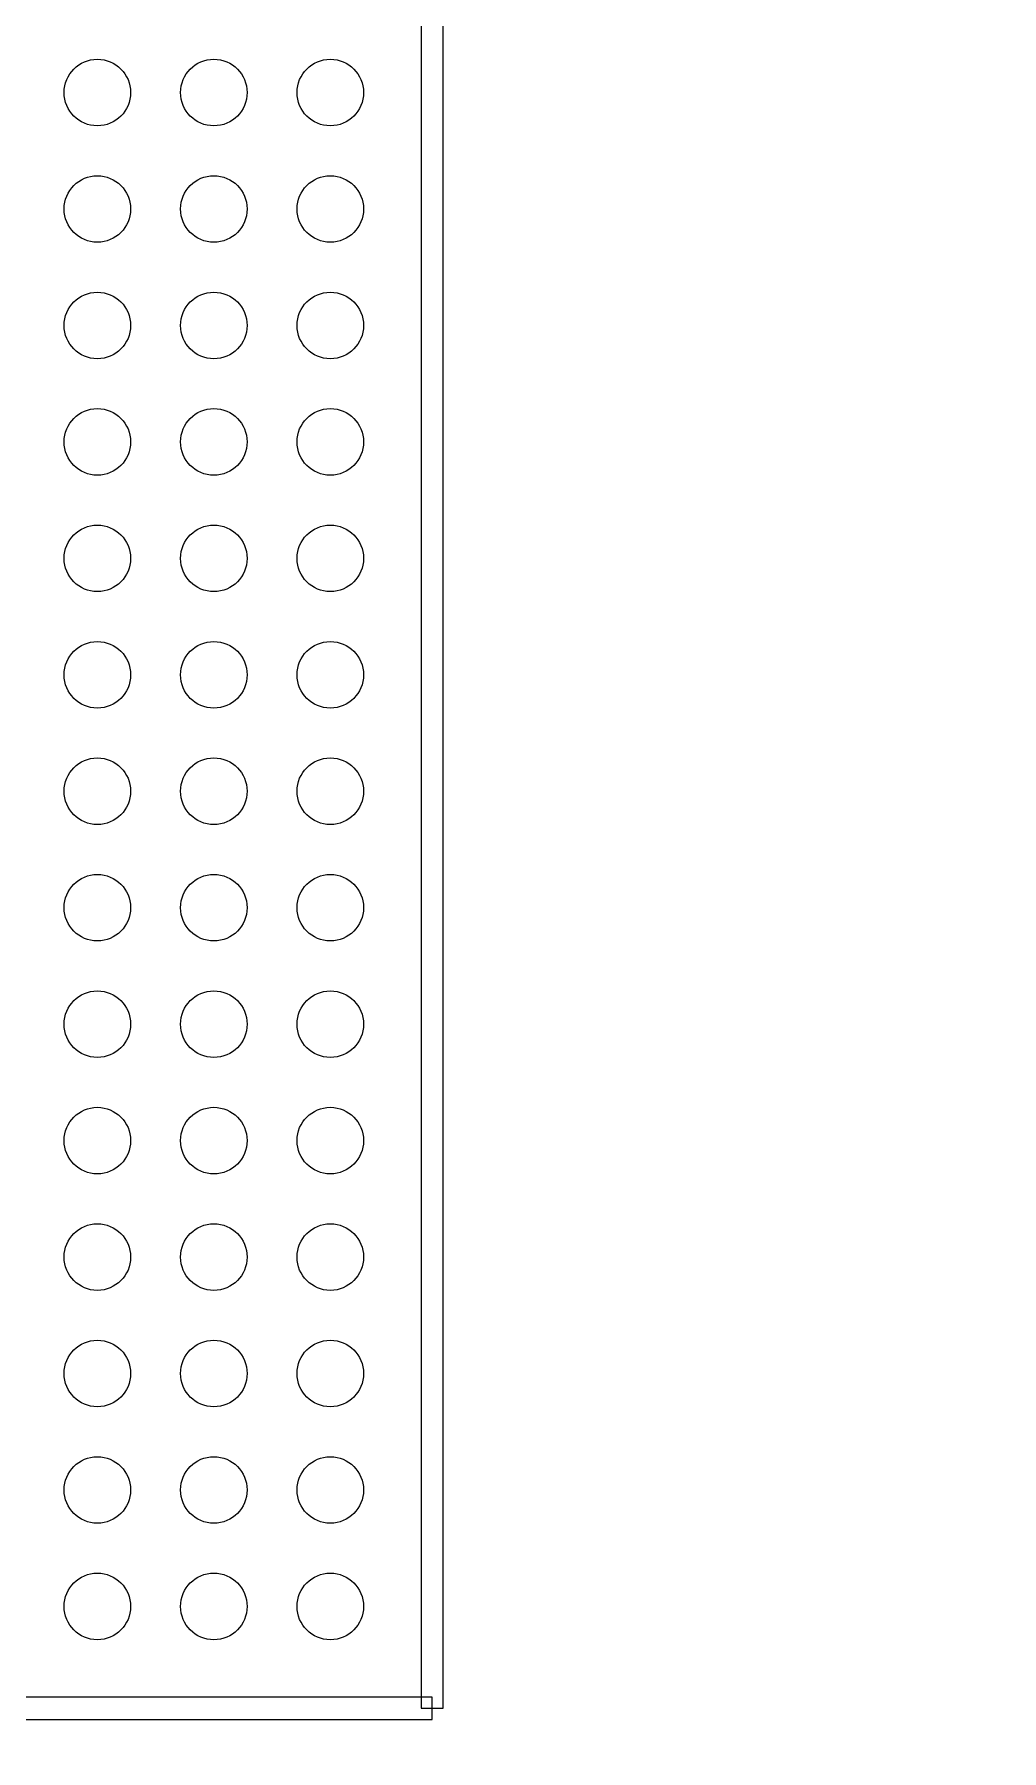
# Model space of a CAD drawing. Header units: millimetres. Extents: x -32 to 79, y -57 to 20.
# Drawn here: x 13.48 to 20.12, y -38.85 to -27.06 of the extents above; entities that cross this region are included whole.
import ezdxf

# ---------------------------------------------------------------- set-up
doc = ezdxf.new("R2010")
doc.units = ezdxf.units.MM
doc.header["$MEASUREMENT"] = 0
for name, color, linetype in [('BG_OUTLINE', 7, 'Continuous'), ('PG_SILKSCREEN_TOP', 7, 'Continuous'), ('PIN_TOP', 7, 'Continuous')]:
    doc.layers.add(name, color=color, linetype=linetype)

msp = doc.modelspace()

# ---------------------------------------------------------------- linework, layer by layer
at = {"layer": 'BG_OUTLINE', "lineweight": 9}
msp.add_open_spline([(-31.5602, -57.3483), (-31.5602, -57.3483), (-31.5602, 2.6515), (-31.5602, 2.6515), (-31.5602, 2.6515), (-31.5602, 2.6515), (48.4395, 2.6515), (48.4395, 2.6515), (48.4395, 2.6515), (48.4395, 2.6515), (48.4395, -57.3483), (48.4395, -57.3483), (48.4395, -57.3483), (48.4395, -57.3483), (-31.5602, -57.3483), (-31.5602, -57.3483)], degree=3, knots=[0, 0, 0, 0, 0.25, 0.25, 0.25, 0.25, 0.5, 0.5, 0.5, 0.5, 0.75, 0.75, 0.75, 0.75, 1, 1, 1, 1], dxfattribs=at)
at = {"layer": 'PG_SILKSCREEN_TOP', "lineweight": 9}
for points in [[(16.2847, -38.5577), (16.2847, -38.5577), (16.1323, -38.5577), (16.1323, -38.5577), (16.1323, -38.5577), (16.1323, -38.5577), (16.1323, -15.5575), (16.1323, -15.5575), (16.1323, -15.5575), (16.1323, -15.5575), (16.2847, -15.5575), (16.2847, -15.5575), (16.2847, -15.5575), (16.2847, -15.5575), (16.2847, -38.5577), (16.2847, -38.5577)], [(-6.7917, -38.6339), (-6.7917, -38.6339), (-6.7917, -38.4815), (-6.7917, -38.4815), (-6.7917, -38.4815), (-6.7917, -38.4815), (16.2085, -38.4815), (16.2085, -38.4815), (16.2085, -38.4815), (16.2085, -38.4815), (16.2085, -38.6339), (16.2085, -38.6339), (16.2085, -38.6339), (16.2085, -38.6339), (-6.7917, -38.6339), (-6.7917, -38.6339)]]:
    msp.add_open_spline(points, degree=3, knots=[0, 0, 0, 0, 0.25, 0.25, 0.25, 0.25, 0.5, 0.5, 0.5, 0.5, 0.75, 0.75, 0.75, 0.75, 1, 1, 1, 1], dxfattribs=at)
at = {"layer": 'PIN_TOP', "lineweight": 9}
for points in [[(14.1368, -27.4576), (14.1368, -27.3314), (14.0345, -27.229), (13.9082, -27.229), (13.9082, -27.229), (13.782, -27.229), (13.6796, -27.3314), (13.6796, -27.4576), (13.6796, -27.4576), (13.6796, -27.5839), (13.782, -27.6862), (13.9082, -27.6862), (13.9082, -27.6862), (14.0345, -27.6862), (14.1368, -27.5839), (14.1368, -27.4576)], [(14.9369, -27.4576), (14.9369, -27.3314), (14.8346, -27.229), (14.7083, -27.229), (14.7083, -27.229), (14.5821, -27.229), (14.4797, -27.3314), (14.4797, -27.4576), (14.4797, -27.4576), (14.4797, -27.5839), (14.5821, -27.6862), (14.7083, -27.6862), (14.7083, -27.6862), (14.8346, -27.6862), (14.9369, -27.5839), (14.9369, -27.4576)], [(15.737, -27.4576), (15.737, -27.3314), (15.6347, -27.229), (15.5084, -27.229), (15.5084, -27.229), (15.3822, -27.229), (15.2798, -27.3314), (15.2798, -27.4576), (15.2798, -27.4576), (15.2798, -27.5839), (15.3822, -27.6862), (15.5084, -27.6862), (15.5084, -27.6862), (15.6347, -27.6862), (15.737, -27.5839), (15.737, -27.4576)], [(14.1368, -28.2575), (14.1368, -28.1312), (14.0345, -28.0289), (13.9082, -28.0289), (13.9082, -28.0289), (13.782, -28.0288), (13.6796, -28.1312), (13.6796, -28.2574), (13.6796, -28.2574), (13.6796, -28.3837), (13.782, -28.486), (13.9082, -28.486), (13.9082, -28.486), (14.0345, -28.4861), (14.1368, -28.3837), (14.1368, -28.2575)], [(14.9369, -28.2575), (14.9369, -28.1312), (14.8346, -28.0289), (14.7083, -28.0289), (14.7083, -28.0289), (14.5821, -28.0288), (14.4797, -28.1312), (14.4797, -28.2574), (14.4797, -28.2574), (14.4797, -28.3837), (14.5821, -28.486), (14.7083, -28.486), (14.7083, -28.486), (14.8346, -28.4861), (14.9369, -28.3837), (14.9369, -28.2575)], [(15.737, -28.2575), (15.737, -28.1312), (15.6347, -28.0289), (15.5084, -28.0289), (15.5084, -28.0289), (15.3822, -28.0288), (15.2798, -28.1312), (15.2798, -28.2574), (15.2798, -28.2574), (15.2798, -28.3837), (15.3822, -28.486), (15.5084, -28.486), (15.5084, -28.486), (15.6347, -28.4861), (15.737, -28.3837), (15.737, -28.2575)], [(14.1368, -29.0576), (14.1368, -28.9313), (14.0345, -28.829), (13.9082, -28.829), (13.9082, -28.829), (13.782, -28.8289), (13.6796, -28.9313), (13.6796, -29.0575), (13.6796, -29.0575), (13.6796, -29.1838), (13.782, -29.2861), (13.9082, -29.2861), (13.9082, -29.2861), (14.0345, -29.2862), (14.1368, -29.1838), (14.1368, -29.0576)], [(14.9369, -29.0576), (14.9369, -28.9313), (14.8346, -28.829), (14.7083, -28.829), (14.7083, -28.829), (14.5821, -28.8289), (14.4797, -28.9313), (14.4797, -29.0575), (14.4797, -29.0575), (14.4797, -29.1838), (14.5821, -29.2861), (14.7083, -29.2861), (14.7083, -29.2861), (14.8346, -29.2862), (14.9369, -29.1838), (14.9369, -29.0576)], [(15.737, -29.0576), (15.737, -28.9313), (15.6347, -28.829), (15.5084, -28.829), (15.5084, -28.829), (15.3822, -28.8289), (15.2798, -28.9313), (15.2798, -29.0575), (15.2798, -29.0575), (15.2798, -29.1838), (15.3822, -29.2861), (15.5084, -29.2861), (15.5084, -29.2861), (15.6347, -29.2862), (15.737, -29.1838), (15.737, -29.0576)], [(14.1368, -29.8577), (14.1368, -29.7314), (14.0345, -29.6291), (13.9082, -29.6291), (13.9082, -29.6291), (13.782, -29.629), (13.6796, -29.7314), (13.6796, -29.8576), (13.6796, -29.8576), (13.6796, -29.9839), (13.782, -30.0862), (13.9082, -30.0862), (13.9082, -30.0862), (14.0345, -30.0863), (14.1368, -29.9839), (14.1368, -29.8577)], [(14.9369, -29.8577), (14.9369, -29.7314), (14.8346, -29.6291), (14.7083, -29.6291), (14.7083, -29.6291), (14.5821, -29.629), (14.4797, -29.7314), (14.4797, -29.8576), (14.4797, -29.8576), (14.4797, -29.9839), (14.5821, -30.0862), (14.7083, -30.0862), (14.7083, -30.0862), (14.8346, -30.0863), (14.9369, -29.9839), (14.9369, -29.8577)], [(15.737, -29.8577), (15.737, -29.7314), (15.6347, -29.6291), (15.5084, -29.6291), (15.5084, -29.6291), (15.3822, -29.629), (15.2798, -29.7314), (15.2798, -29.8576), (15.2798, -29.8576), (15.2798, -29.9839), (15.3822, -30.0862), (15.5084, -30.0862), (15.5084, -30.0862), (15.6347, -30.0863), (15.737, -29.9839), (15.737, -29.8577)], [(14.1368, -30.6575), (14.1368, -30.5312), (14.0345, -30.4289), (13.9082, -30.4289), (13.9082, -30.4289), (13.782, -30.4289), (13.6796, -30.5312), (13.6796, -30.6575), (13.6796, -30.6575), (13.6796, -30.7837), (13.782, -30.8861), (13.9082, -30.8861), (13.9082, -30.8861), (14.0345, -30.8861), (14.1368, -30.7837), (14.1368, -30.6575)], [(14.9369, -30.6575), (14.9369, -30.5312), (14.8346, -30.4289), (14.7083, -30.4289), (14.7083, -30.4289), (14.5821, -30.4289), (14.4797, -30.5312), (14.4797, -30.6575), (14.4797, -30.6575), (14.4797, -30.7837), (14.5821, -30.8861), (14.7083, -30.8861), (14.7083, -30.8861), (14.8346, -30.8861), (14.9369, -30.7837), (14.9369, -30.6575)], [(15.737, -30.6575), (15.737, -30.5312), (15.6347, -30.4289), (15.5084, -30.4289), (15.5084, -30.4289), (15.3822, -30.4289), (15.2798, -30.5312), (15.2798, -30.6575), (15.2798, -30.6575), (15.2798, -30.7837), (15.3822, -30.8861), (15.5084, -30.8861), (15.5084, -30.8861), (15.6347, -30.8861), (15.737, -30.7837), (15.737, -30.6575)], [(14.1368, -31.4576), (14.1368, -31.3313), (14.0345, -31.229), (13.9082, -31.229), (13.9082, -31.229), (13.782, -31.229), (13.6796, -31.3313), (13.6796, -31.4576), (13.6796, -31.4576), (13.6796, -31.5838), (13.782, -31.6862), (13.9082, -31.6862), (13.9082, -31.6862), (14.0345, -31.6862), (14.1368, -31.5838), (14.1368, -31.4576)], [(14.9369, -31.4576), (14.9369, -31.3313), (14.8346, -31.229), (14.7083, -31.229), (14.7083, -31.229), (14.5821, -31.229), (14.4797, -31.3313), (14.4797, -31.4576), (14.4797, -31.4576), (14.4797, -31.5838), (14.5821, -31.6862), (14.7083, -31.6862), (14.7083, -31.6862), (14.8346, -31.6862), (14.9369, -31.5838), (14.9369, -31.4576)], [(15.737, -31.4576), (15.737, -31.3313), (15.6347, -31.229), (15.5084, -31.229), (15.5084, -31.229), (15.3822, -31.229), (15.2798, -31.3313), (15.2798, -31.4576), (15.2798, -31.4576), (15.2798, -31.5838), (15.3822, -31.6862), (15.5084, -31.6862), (15.5084, -31.6862), (15.6347, -31.6862), (15.737, -31.5838), (15.737, -31.4576)], [(14.1368, -32.2574), (14.1368, -32.1312), (14.0345, -32.0288), (13.9082, -32.0288), (13.9082, -32.0288), (13.782, -32.0288), (13.6796, -32.1312), (13.6796, -32.2574), (13.6796, -32.2574), (13.6796, -32.3837), (13.782, -32.486), (13.9082, -32.486), (13.9082, -32.486), (14.0345, -32.486), (14.1368, -32.3837), (14.1368, -32.2574)], [(14.9369, -32.2574), (14.9369, -32.1312), (14.8346, -32.0288), (14.7083, -32.0288), (14.7083, -32.0288), (14.5821, -32.0288), (14.4797, -32.1312), (14.4797, -32.2574), (14.4797, -32.2574), (14.4797, -32.3837), (14.5821, -32.486), (14.7083, -32.486), (14.7083, -32.486), (14.8346, -32.486), (14.9369, -32.3837), (14.9369, -32.2574)], [(15.737, -32.2574), (15.737, -32.1312), (15.6347, -32.0288), (15.5084, -32.0288), (15.5084, -32.0288), (15.3822, -32.0288), (15.2798, -32.1312), (15.2798, -32.2574), (15.2798, -32.2574), (15.2798, -32.3837), (15.3822, -32.486), (15.5084, -32.486), (15.5084, -32.486), (15.6347, -32.486), (15.737, -32.3837), (15.737, -32.2574)], [(14.1368, -33.0575), (14.1368, -32.9313), (14.0345, -32.8289), (13.9082, -32.8289), (13.9082, -32.8289), (13.782, -32.8289), (13.6796, -32.9313), (13.6796, -33.0575), (13.6796, -33.0575), (13.6796, -33.1838), (13.782, -33.2861), (13.9082, -33.2861), (13.9082, -33.2861), (14.0345, -33.2861), (14.1368, -33.1838), (14.1368, -33.0575)], [(14.9369, -33.0575), (14.9369, -32.9313), (14.8346, -32.8289), (14.7083, -32.8289), (14.7083, -32.8289), (14.5821, -32.8289), (14.4797, -32.9313), (14.4797, -33.0575), (14.4797, -33.0575), (14.4797, -33.1838), (14.5821, -33.2861), (14.7083, -33.2861), (14.7083, -33.2861), (14.8346, -33.2861), (14.9369, -33.1838), (14.9369, -33.0575)], [(15.737, -33.0575), (15.737, -32.9313), (15.6347, -32.8289), (15.5084, -32.8289), (15.5084, -32.8289), (15.3822, -32.8289), (15.2798, -32.9313), (15.2798, -33.0575), (15.2798, -33.0575), (15.2798, -33.1838), (15.3822, -33.2861), (15.5084, -33.2861), (15.5084, -33.2861), (15.6347, -33.2861), (15.737, -33.1838), (15.737, -33.0575)], [(14.1368, -33.8576), (14.1368, -33.7314), (14.0345, -33.629), (13.9082, -33.629), (13.9082, -33.629), (13.782, -33.629), (13.6796, -33.7314), (13.6796, -33.8576), (13.6796, -33.8576), (13.6796, -33.9839), (13.782, -34.0862), (13.9082, -34.0862), (13.9082, -34.0862), (14.0345, -34.0862), (14.1368, -33.9839), (14.1368, -33.8576)], [(14.9369, -33.8576), (14.9369, -33.7314), (14.8346, -33.629), (14.7083, -33.629), (14.7083, -33.629), (14.5821, -33.629), (14.4797, -33.7314), (14.4797, -33.8576), (14.4797, -33.8576), (14.4797, -33.9839), (14.5821, -34.0862), (14.7083, -34.0862), (14.7083, -34.0862), (14.8346, -34.0862), (14.9369, -33.9839), (14.9369, -33.8576)], [(15.737, -33.8576), (15.737, -33.7314), (15.6347, -33.629), (15.5084, -33.629), (15.5084, -33.629), (15.3822, -33.629), (15.2798, -33.7314), (15.2798, -33.8576), (15.2798, -33.8576), (15.2798, -33.9839), (15.3822, -34.0862), (15.5084, -34.0862), (15.5084, -34.0862), (15.6347, -34.0862), (15.737, -33.9839), (15.737, -33.8576)], [(14.1368, -34.6575), (14.1368, -34.5312), (14.0345, -34.4289), (13.9082, -34.4289), (13.9082, -34.4289), (13.782, -34.4289), (13.6796, -34.5312), (13.6796, -34.6575), (13.6796, -34.6575), (13.6796, -34.7837), (13.782, -34.8861), (13.9082, -34.8861), (13.9082, -34.8861), (14.0345, -34.8861), (14.1368, -34.7837), (14.1368, -34.6575)], [(14.9369, -34.6575), (14.9369, -34.5312), (14.8346, -34.4289), (14.7083, -34.4289), (14.7083, -34.4289), (14.5821, -34.4289), (14.4797, -34.5312), (14.4797, -34.6575), (14.4797, -34.6575), (14.4797, -34.7837), (14.5821, -34.8861), (14.7083, -34.8861), (14.7083, -34.8861), (14.8346, -34.8861), (14.9369, -34.7837), (14.9369, -34.6575)], [(15.737, -34.6575), (15.737, -34.5312), (15.6347, -34.4289), (15.5084, -34.4289), (15.5084, -34.4289), (15.3822, -34.4289), (15.2798, -34.5312), (15.2798, -34.6575), (15.2798, -34.6575), (15.2798, -34.7837), (15.3822, -34.8861), (15.5084, -34.8861), (15.5084, -34.8861), (15.6347, -34.8861), (15.737, -34.7837), (15.737, -34.6575)], [(14.1368, -35.4576), (14.1368, -35.3313), (14.0345, -35.229), (13.9082, -35.229), (13.9082, -35.229), (13.782, -35.229), (13.6796, -35.3313), (13.6796, -35.4576), (13.6796, -35.4576), (13.6796, -35.5838), (13.782, -35.6862), (13.9082, -35.6862), (13.9082, -35.6862), (14.0345, -35.6862), (14.1368, -35.5838), (14.1368, -35.4576)], [(14.9369, -35.4576), (14.9369, -35.3313), (14.8346, -35.229), (14.7083, -35.229), (14.7083, -35.229), (14.5821, -35.229), (14.4797, -35.3313), (14.4797, -35.4576), (14.4797, -35.4576), (14.4797, -35.5838), (14.5821, -35.6862), (14.7083, -35.6862), (14.7083, -35.6862), (14.8346, -35.6862), (14.9369, -35.5838), (14.9369, -35.4576)], [(15.737, -35.4576), (15.737, -35.3313), (15.6347, -35.229), (15.5084, -35.229), (15.5084, -35.229), (15.3822, -35.229), (15.2798, -35.3313), (15.2798, -35.4576), (15.2798, -35.4576), (15.2798, -35.5838), (15.3822, -35.6862), (15.5084, -35.6862), (15.5084, -35.6862), (15.6347, -35.6862), (15.737, -35.5838), (15.737, -35.4576)], [(14.1368, -36.2574), (14.1368, -36.1312), (14.0345, -36.0288), (13.9082, -36.0288), (13.9082, -36.0288), (13.782, -36.0288), (13.6796, -36.1312), (13.6796, -36.2574), (13.6796, -36.2574), (13.6796, -36.3837), (13.782, -36.486), (13.9082, -36.486), (13.9082, -36.486), (14.0345, -36.486), (14.1368, -36.3837), (14.1368, -36.2574)], [(14.9369, -36.2574), (14.9369, -36.1312), (14.8346, -36.0288), (14.7083, -36.0288), (14.7083, -36.0288), (14.5821, -36.0288), (14.4797, -36.1312), (14.4797, -36.2574), (14.4797, -36.2574), (14.4797, -36.3837), (14.5821, -36.486), (14.7083, -36.486), (14.7083, -36.486), (14.8346, -36.486), (14.9369, -36.3837), (14.9369, -36.2574)], [(15.737, -36.2574), (15.737, -36.1312), (15.6347, -36.0288), (15.5084, -36.0288), (15.5084, -36.0288), (15.3822, -36.0288), (15.2798, -36.1312), (15.2798, -36.2574), (15.2798, -36.2574), (15.2798, -36.3837), (15.3822, -36.486), (15.5084, -36.486), (15.5084, -36.486), (15.6347, -36.486), (15.737, -36.3837), (15.737, -36.2574)], [(14.1368, -37.0575), (14.1368, -36.9313), (14.0345, -36.8289), (13.9082, -36.8289), (13.9082, -36.8289), (13.782, -36.8289), (13.6796, -36.9313), (13.6796, -37.0575), (13.6796, -37.0575), (13.6796, -37.1838), (13.782, -37.2861), (13.9082, -37.2861), (13.9082, -37.2861), (14.0345, -37.2861), (14.1368, -37.1838), (14.1368, -37.0575)], [(14.9369, -37.0575), (14.9369, -36.9313), (14.8346, -36.8289), (14.7083, -36.8289), (14.7083, -36.8289), (14.5821, -36.8289), (14.4797, -36.9313), (14.4797, -37.0575), (14.4797, -37.0575), (14.4797, -37.1838), (14.5821, -37.2861), (14.7083, -37.2861), (14.7083, -37.2861), (14.8346, -37.2861), (14.9369, -37.1838), (14.9369, -37.0575)], [(15.737, -37.0575), (15.737, -36.9313), (15.6347, -36.8289), (15.5084, -36.8289), (15.5084, -36.8289), (15.3822, -36.8289), (15.2798, -36.9313), (15.2798, -37.0575), (15.2798, -37.0575), (15.2798, -37.1838), (15.3822, -37.2861), (15.5084, -37.2861), (15.5084, -37.2861), (15.6347, -37.2861), (15.737, -37.1838), (15.737, -37.0575)], [(14.1368, -37.8576), (14.1368, -37.7314), (14.0345, -37.629), (13.9082, -37.629), (13.9082, -37.629), (13.782, -37.629), (13.6796, -37.7314), (13.6796, -37.8576), (13.6796, -37.8576), (13.6796, -37.9839), (13.782, -38.0862), (13.9082, -38.0862), (13.9082, -38.0862), (14.0345, -38.0862), (14.1368, -37.9839), (14.1368, -37.8576)], [(14.9369, -37.8576), (14.9369, -37.7314), (14.8346, -37.629), (14.7083, -37.629), (14.7083, -37.629), (14.5821, -37.629), (14.4797, -37.7314), (14.4797, -37.8576), (14.4797, -37.8576), (14.4797, -37.9839), (14.5821, -38.0862), (14.7083, -38.0862), (14.7083, -38.0862), (14.8346, -38.0862), (14.9369, -37.9839), (14.9369, -37.8576)], [(15.737, -37.8576), (15.737, -37.7314), (15.6347, -37.629), (15.5084, -37.629), (15.5084, -37.629), (15.3822, -37.629), (15.2798, -37.7314), (15.2798, -37.8576), (15.2798, -37.8576), (15.2798, -37.9839), (15.3822, -38.0862), (15.5084, -38.0862), (15.5084, -38.0862), (15.6347, -38.0862), (15.737, -37.9839), (15.737, -37.8576)]]:
    msp.add_open_spline(points, degree=3, knots=[0, 0, 0, 0, 0.25, 0.25, 0.25, 0.25, 0.5, 0.5, 0.5, 0.5, 0.75, 0.75, 0.75, 0.75, 1, 1, 1, 1], dxfattribs=at)

doc.saveas('drawing.dxf')
